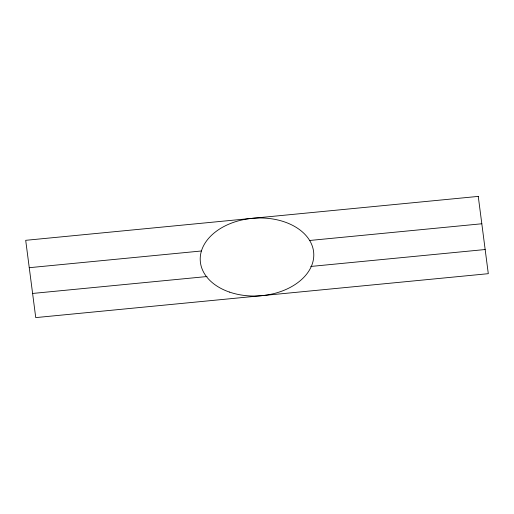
<?xml version="1.0" encoding="UTF-8"?>
<svg xmlns="http://www.w3.org/2000/svg" width="514" height="514" viewBox="0 0 514 514"><rect width="100%" height="100%" fill="white"/><g stroke="black" fill="none" stroke-linecap="round" stroke-linejoin="round"><path stroke-width="0.77" d="M29.259 267.691L201.321 250.993M309.749 240.468L481.817 223.77M32.6 293.449L207.026 276.526M310.739 266.458L485.165 249.528M478.258 196.399L25.7 240.321L35.742 317.601L488.3 273.679L478.258 196.399M229.45 292.074A56.861 38.923 -3.9 0 0 313.784 254.282A56.861 38.923 -3.9 0 0 227.766 224.644A56.861 38.923 -3.9 0 0 229.45 292.074"/></g></svg>
